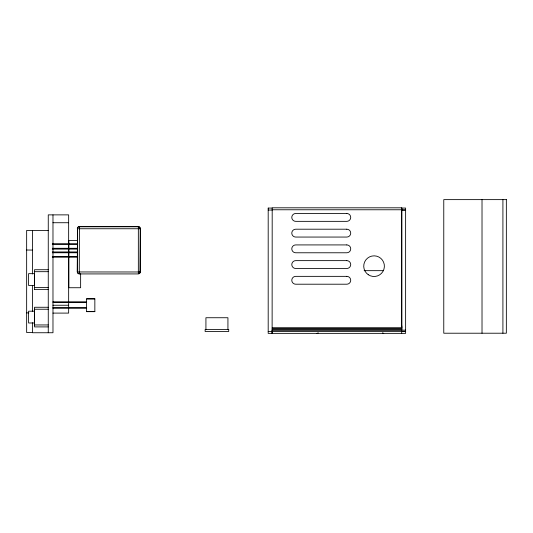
<?xml version="1.0" encoding="UTF-8"?>
<svg xmlns="http://www.w3.org/2000/svg" width="533" height="533" viewBox="0 0 533 533"><rect width="100%" height="100%" fill="white"/><g stroke="black" fill="none" stroke-linecap="round" stroke-linejoin="round"><path stroke-width="0.8" d="M79.417 273.689L79.27 273.922A1.965 1.965 0 0 1 77.305 271.957L77.445 228.51A1.965 1.965 0 0 1 79.41 226.545L138.347 226.545A1.965 1.965 0 0 1 140.306 228.51L140.166 271.957A1.965 1.965 0 0 1 138.207 273.922L79.27 273.922L79.417 226.752M138.347 273.689L138.347 226.545L138.353 227.251M318.301 332.872L316.995 333.372M77.525 228.504L77.305 271.957L138.367 271.977L140.159 271.957L140.306 228.51L139.879 228.497M77.532 271.717L77.485 271.723A1.965 1.965 0 0 0 78.691 273.549M268.192 208.077L272.123 208.077M401.689 208.083L405.62 208.05L405.62 333.365L268.192 333.365L268.192 208.083M272.196 209.769L401.802 209.769M268.192 210.042L272.123 210.042M52.934 222.727L68.65 222.727M32.546 230.589L48.263 230.589M77.485 240.59L68.844 240.59L68.844 287.733L80.63 287.733L80.63 273.676M52.314 243.708L77.685 243.708M52.314 244.494L77.685 244.494M52.314 248.298L77.685 248.298M52.314 249.084L77.685 249.084M26.65 250.017L32.546 250.077M52.314 251.962L77.685 251.962M52.314 252.749L77.685 252.749M52.314 256.4L77.685 256.4M52.314 257.186L77.685 257.186M48.263 269.725L34.512 269.725L34.512 289.359M364.132 270.664L383.214 270.664M34.512 271.683L48.263 271.683M34.512 287.4L48.263 287.4M34.512 289.366L48.263 289.366M86.599 298.866L94.847 298.866M53.113 301.811L86.672 301.811M86.672 302.597L53.113 302.597L53.113 301.858M52.934 305.242L68.65 305.242M48.263 307.268L34.512 307.268L34.512 326.902L48.263 326.909M53.113 307.494L86.672 307.494M53.113 308.281L86.672 308.281M34.512 309.233L48.263 309.233M86.599 311.612L94.847 311.612L94.847 298.826L86.599 298.826L86.599 311.652L94.847 311.652M26.65 312.878L28.862 312.878M52.934 313.098L68.65 313.098L68.65 214.872L48.263 214.872L48.263 332.745M34.512 324.95L48.263 324.95M401.802 325.843L401.862 329.774L272.203 329.774M272.196 327.895L401.802 327.895M272.203 328.221L401.802 328.221L401.802 207.81L272.196 207.803L272.123 333.358M405.62 330.147L272.03 330.147L272.03 333.365M401.689 331.366L405.62 331.366L268.192 331.399M32.546 332.525L26.65 332.525L26.65 230.436L32.546 230.436L32.546 274.002M383.773 333.372L382.467 332.858M139.879 271.71L140.306 271.723A1.965 1.965 0 0 1 138.886 273.616M502.912 199.628L502.912 333.218M482.019 199.628L482.019 333.218M401.689 208.057L401.689 333.325M227.931 329.521L227.931 317.735L205.925 317.735L205.925 329.521M53.113 307.541L53.113 308.234M52.98 214.872L52.98 332.745L32.546 332.745L32.546 322.698M32.546 285.402L32.546 311.225M140.159 228.744L77.312 228.744A1.965 1.965 0 0 1 79.264 226.778L138.2 226.778A1.965 1.965 0 0 1 140.166 228.737M506.35 199.628L443.769 199.628L443.769 333.218L506.35 333.218L506.35 199.628M405.62 210.009L401.689 210.009L405.62 210.049M346.796 213.486L295.715 213.486A3.931 3.931 0 0 0 291.791 217.417A3.931 3.931 0 0 0 295.715 221.348L346.796 221.348A3.931 3.931 0 0 0 350.721 217.417A3.931 3.931 0 0 0 346.796 213.486M346.796 229.203L295.715 229.203A3.931 3.931 0 0 0 291.791 233.134A3.931 3.931 0 0 0 295.715 237.058L346.796 237.058A3.931 3.931 0 0 0 350.721 233.134A3.931 3.931 0 0 0 346.796 229.203M346.796 244.92L295.715 244.92A3.931 3.931 0 0 0 291.791 248.851A3.931 3.931 0 0 0 295.715 252.775L346.796 252.775A3.931 3.931 0 0 0 350.721 248.851A3.931 3.931 0 0 0 346.796 244.92M346.796 260.637L295.715 260.637A3.931 3.931 0 0 0 291.791 264.568A3.931 3.931 0 0 0 295.715 268.492L346.796 268.492A3.931 3.931 0 0 0 350.721 264.568A3.931 3.931 0 0 0 346.796 260.637M34.478 273.656L28.582 273.656L28.582 285.441L34.478 285.441L34.478 273.656M346.796 276.354L295.715 276.354A3.931 3.931 0 0 0 291.791 280.278A3.931 3.931 0 0 0 295.715 284.209L346.796 284.209A3.931 3.931 0 0 0 350.721 280.278A3.931 3.931 0 0 0 346.796 276.354M34.478 311.199L28.582 311.199L28.582 322.985L34.478 322.985L34.478 311.199M228.717 329.521L205.138 329.521L205.138 331.486L228.717 331.486L228.717 329.521M368.27 274.715A10.32 10.32 0 0 0 384.36 266.913A10.32 10.32 0 0 0 369.556 256.879A10.32 10.32 0 0 0 368.27 274.715"/></g></svg>
